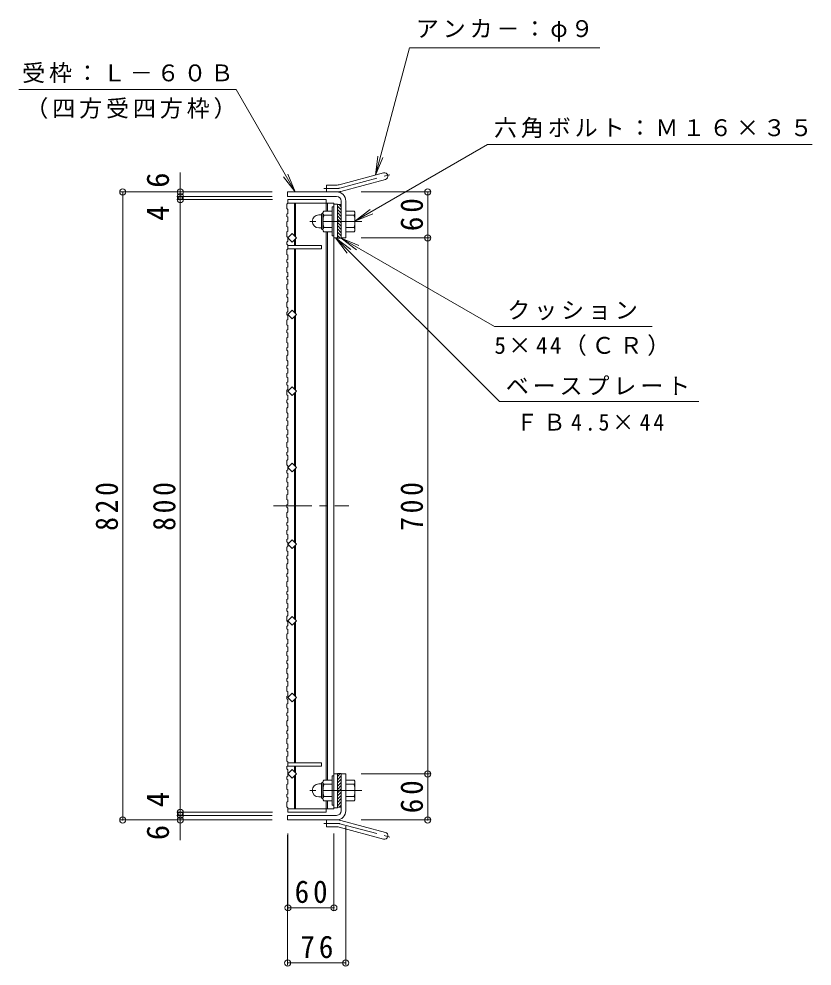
# Model space of a CAD drawing. Units: millimetres at full size, sheet at 1:10. Extents: x -1276 to 1603, y -1379 to 1305.
# Drawn here: x 352 to 1387, y -134 to 1102 of the extents above; entities that cross this region are included whole.
import ezdxf
from ezdxf.enums import TextEntityAlignment as Align

# ---------------------------------------------------------------- set-up
doc = ezdxf.new("R2010")
doc.units = ezdxf.units.MM
doc.header["$LTSCALE"] = 10
doc.header["$PDMODE"] = 32
doc.header["$PDSIZE"] = 8
doc.linetypes.add('CHAIN1', pattern=[8, 5, -1, 1, -1])
doc.linetypes.add('CHAIN2', pattern=[12, 9, -1, 1, -1])
for name, color, linetype, lineweight in [('C-1', 2, 'Continuous', 9), ('C-2', 3, 'Continuous', 9), ('C-4', 7, 'Continuous', 9), ('C-5', 7, 'Continuous', 9)]:
    doc.layers.add(name, color=color, linetype=linetype, lineweight=lineweight)
doc.styles.add('ＭＳ ゴシック', font='')
doc.styles.get('ＭＳ ゴシック').set_extended_font_data('MS Gothic')

msp = doc.modelspace()

# ---------------------------------------------------------------- linework, layer by layer
at = {"layer": 'C-1'}
for p, q in [((769.63, 885.93), (827.82, 901.52)), ((771.96, 877.24), (830.15, 892.83)), ((753.48, 876.62), (753.48, 885.62)), ((767.3, 885.62), (753.48, 885.62)), ((702.48, 870.62), (702.48, 876.62)), ((767.3, 876.62), (702.48, 876.62)), ((766.48, 870.62), (702.48, 870.62)), ((760.68, 857.12), (760.68, 819.12)), ((762.98, 857.12), (760.68, 857.12)), ((767.48, 816.12), (767.48, 860.12)), ((772.48, 860.12), (767.48, 860.12)), ((772.48, 853.04), (767.48, 858.04)), ((772.48, 848.8), (767.48, 853.8)), ((772.48, 857.29), (769.65, 860.12)), ((772.48, 864.62), (772.48, 816.12)), ((778.48, 864.62), (778.48, 816.62)), ((743.17, 846.62), (746.68, 846.62)), ((746.68, 828.92), (746.68, 847.32)), ((748.48, 849.12), (748.68, 849.12)), ((748.68, 848.87), (748.68, 827.37)), ((760.68, 851.62), (749.72, 851.62)), ((760.68, 846.12), (749.72, 846.12)), ((772.48, 844.56), (767.48, 849.56)), ((772.48, 840.32), (767.48, 845.32)), ((772.48, 836.07), (767.48, 841.07)), ((778.48, 851.62), (789.45, 851.62)), ((778.48, 846.12), (789.45, 846.12)), ((790.68, 849.12), (790.48, 849.12)), ((790.48, 848.87), (790.48, 827.37)), ((743.18, 829.62), (746.68, 829.62)), ((760.68, 830.12), (749.72, 830.12)), ((772.48, 831.83), (767.48, 836.83)), ((772.48, 827.59), (767.48, 832.59)), ((778.48, 830.12), (789.45, 830.12)), ((748.48, 827.12), (748.68, 827.12)), ((760.68, 824.62), (749.72, 824.62)), ((762.98, 819.12), (760.68, 819.12)), ((772.48, 823.35), (767.48, 828.35)), ((772.48, 819.1), (767.48, 824.1)), ((771.22, 816.12), (767.48, 819.86)), ((772.48, 816.62), (778.48, 816.62)), ((778.48, 824.62), (789.45, 824.62)), ((790.68, 827.12), (790.48, 827.12)), ((772.48, 816.12), (767.48, 816.12)), ((760.68, 76.12), (760.68, 114.12)), ((762.98, 114.12), (760.68, 114.12)), ((767.48, 117.12), (767.48, 73.12)), ((772.48, 117.12), (767.48, 117.12)), ((771.22, 117.12), (767.48, 113.39)), ((772.48, 114.14), (767.48, 109.14)), ((772.48, 68.62), (772.48, 117.12)), ((772.48, 116.62), (778.48, 116.62)), ((778.48, 68.62), (778.48, 116.62)), ((743.18, 103.62), (746.68, 103.62)), ((746.68, 104.32), (746.68, 85.92)), ((748.48, 106.12), (748.68, 106.12)), ((748.68, 84.37), (748.68, 105.87)), ((760.68, 108.62), (749.72, 108.62)), ((760.68, 103.12), (749.72, 103.12)), ((772.48, 109.9), (767.48, 104.9)), ((772.48, 105.66), (767.48, 100.66)), ((772.48, 101.42), (767.48, 96.42)), ((778.48, 108.62), (789.45, 108.62)), ((778.48, 103.12), (789.45, 103.12)), ((790.68, 106.12), (790.48, 106.12)), ((790.48, 84.37), (790.48, 105.87)), ((743.17, 86.62), (746.68, 86.62)), ((760.68, 87.12), (749.72, 87.12)), ((772.48, 97.17), (767.48, 92.17)), ((772.48, 92.93), (767.48, 87.93)), ((772.48, 88.69), (767.48, 83.69)), ((778.48, 87.12), (789.45, 87.12)), ((748.48, 84.12), (748.68, 84.12)), ((760.68, 81.62), (749.72, 81.62)), ((762.98, 76.12), (760.68, 76.12)), ((772.48, 84.45), (767.48, 79.45)), ((772.48, 80.2), (767.48, 75.2)), ((772.48, 75.96), (769.65, 73.12)), ((778.48, 81.62), (789.45, 81.62)), ((790.68, 84.12), (790.48, 84.12)), ((702.48, 62.62), (702.48, 56.62)), ((766.48, 62.62), (702.48, 62.62)), ((772.48, 73.12), (767.48, 73.12)), ((767.3, 56.62), (702.48, 56.62)), ((753.48, 56.62), (753.48, 47.62)), ((771.96, 56.01), (830.15, 40.42)), ((767.3, 47.62), (753.48, 47.62)), ((769.63, 47.32), (827.82, 31.73))]:
    msp.add_line(p, q, dxfattribs=at)
at = {"layer": 'C-1', "linetype": 'CHAIN1'}
for p, q in [((770.79, 881.58), (835.96, 899.05)), ((767.3, 881.12), (749.68, 881.12)), ((799.4, 838.12), (731.38, 838.12)), ((799.4, 95.12), (731.38, 95.12)), ((767.3, 52.12), (749.68, 52.12)), ((770.79, 51.66), (835.96, 34.2))]:
    msp.add_line(p, q, dxfattribs=at)
at = {"layer": 'C-1'}
for centre, radius, start, end in [((828.98, 897.18), 4.5, 285.00014, 104.99991), ((767.3, 894.62), 9, 270, 285.00002), ((766.48, 864.62), 12, 0, 90), ((766.48, 864.62), 6, 0, 90), ((767.3, 894.62), 18, 270, 285), ((743.17, 838.13), 8.49, 90, 180), ((748.48, 847.32), 1.8, 90, 180), ((752.84, 848.87), 4.16, 138.61835, 221.37988), ((772.68, 838.12), 24, 160.52881, 199.47119), ((766.48, 838.12), 24, 340.52881, 19.47119), ((786.32, 848.87), 4.16, 318.62012, 41.38165), ((743.18, 838.12), 8.5, 180, 270), ((748.48, 828.92), 1.8, 180, 270), ((752.84, 827.37), 4.16, 138.62012, 221.38165), ((786.32, 827.37), 4.16, 318.61835, 41.37988), ((743.18, 95.12), 8.5, 90, 180), ((748.48, 104.32), 1.8, 90, 180), ((752.84, 105.87), 4.16, 138.61835, 221.37988), ((772.68, 95.12), 24, 160.52881, 199.47119), ((766.48, 95.12), 24, 340.52881, 19.47119), ((786.32, 105.87), 4.16, 318.62012, 41.38165), ((743.17, 95.11), 8.49, 180, 270), ((752.84, 84.37), 4.16, 138.62012, 221.38165), ((786.32, 84.37), 4.16, 318.61835, 41.37988), ((748.48, 85.92), 1.8, 180, 270), ((766.48, 68.62), 6, 270, 0), ((766.48, 68.62), 12, 270, 0), ((767.3, 38.62), 18, 75, 90), ((767.3, 38.62), 9, 74.99998, 90), ((828.98, 36.07), 4.5, 255.00009, 74.99986)]:
    msp.add_arc(centre, radius, start, end, dxfattribs=at)
at = {"layer": 'C-1', "linetype": 'CHAIN2'}
for centre, start, end in [((767.3, 894.62), 270, 284.99995), ((767.3, 38.62), 75.00005, 90)]:
    msp.add_arc(centre, 13.5, start, end, dxfattribs=at)
at = {"layer": 'C-2'}
for p, q in [((702.98, 866.62), (702.98, 861.74)), ((752.98, 866.62), (702.98, 866.62)), ((752.98, 866.62), (752.98, 862.12)), ((701.48, 860.74), (702.98, 861.74)), ((701.48, 860.74), (701.48, 854.74)), ((701.48, 854.74), (702.98, 853.74)), ((762.98, 862.12), (702.98, 862.12)), ((702.98, 848.63), (702.98, 853.74)), ((711.48, 819.44), (711.48, 862.12)), ((712.98, 862.12), (712.98, 817.94)), ((752.98, 851.62), (752.98, 862.12)), ((754.48, 862.12), (754.48, 851.62)), ((762.98, 71.12), (762.98, 862.12)), ((767.48, 860.62), (762.98, 860.62)), ((767.48, 816.62), (767.48, 860.62)), ((701.48, 847.63), (702.98, 848.63)), ((701.48, 847.63), (701.48, 844.63)), ((701.48, 844.63), (702.98, 843.63)), ((702.98, 843.63), (702.98, 838.52)), ((701.48, 837.52), (702.98, 838.52)), ((701.48, 837.52), (701.48, 831.52)), ((701.48, 831.52), (702.98, 830.52)), ((702.98, 825.4), (702.98, 830.52)), ((701.48, 824.4), (702.98, 825.4)), ((701.48, 824.4), (701.48, 818.29)), ((701.48, 818.29), (702.98, 817.29)), ((702.98, 817.29), (702.98, 812.18)), ((752.98, 108.62), (752.98, 824.62)), ((754.48, 824.62), (754.48, 108.62)), ((767.48, 816.62), (762.98, 816.62)), ((701.48, 811.18), (702.98, 812.18)), ((701.48, 811.18), (701.48, 808.18)), ((701.48, 808.18), (702.98, 807.18)), ((702.98, 807.18), (702.98, 802.07)), ((702.98, 806.62), (746.98, 806.62)), ((711.48, 806.62), (711.48, 813.81)), ((712.98, 815.31), (712.98, 806.62)), ((701.48, 801.07), (702.98, 802.07)), ((701.48, 801.07), (701.48, 795.07)), ((701.48, 795.07), (702.98, 794.07)), ((702.98, 788.95), (702.98, 794.07)), ((711.48, 719.44), (711.48, 802.12)), ((712.98, 802.12), (712.98, 717.94)), ((701.48, 787.95), (702.98, 788.95)), ((701.48, 787.95), (701.48, 784.95)), ((701.48, 784.95), (702.98, 783.95)), ((702.98, 783.95), (702.98, 778.84)), ((701.48, 777.84), (702.98, 778.84)), ((701.48, 777.84), (701.48, 771.84)), ((701.48, 771.84), (702.98, 770.84)), ((701.48, 765.73), (702.98, 766.73)), ((702.98, 765.73), (702.98, 770.84)), ((701.48, 765.73), (701.48, 762.73)), ((701.48, 762.73), (702.98, 761.73)), ((701.48, 755.61), (702.98, 756.61)), ((701.48, 755.61), (701.48, 749.61)), ((702.98, 761.73), (702.98, 756.61)), ((701.48, 749.61), (702.98, 748.61)), ((701.48, 742.5), (702.98, 743.5)), ((701.48, 742.5), (701.48, 739.5)), ((702.98, 743.5), (702.98, 748.61)), ((701.48, 739.5), (702.98, 738.5)), ((701.48, 732.39), (702.98, 733.39)), ((701.48, 732.39), (701.48, 726.39)), ((702.98, 738.5), (702.98, 733.39)), ((701.48, 726.39), (702.98, 725.39)), ((701.48, 719.28), (702.98, 720.27)), ((701.48, 719.28), (701.48, 716.28)), ((702.98, 720.27), (702.98, 725.39)), ((702.98, 716.62), (708.64, 722.28)), ((701.48, 716.28), (702.98, 715.27)), ((701.48, 709.16), (702.98, 710.16)), ((701.48, 709.16), (701.48, 703.16)), ((708.64, 710.97), (702.98, 716.62)), ((702.98, 715.27), (702.98, 710.16)), ((711.48, 619.44), (711.48, 713.81)), ((712.98, 617.94), (712.98, 715.31)), ((701.48, 703.16), (702.98, 702.16)), ((701.48, 696.05), (702.98, 697.05)), ((701.48, 696.05), (701.48, 693.05)), ((701.48, 693.05), (702.98, 692.05)), ((702.98, 697.05), (702.98, 702.16)), ((701.48, 685.94), (702.98, 686.94)), ((701.48, 685.94), (701.48, 679.94)), ((702.98, 692.05), (702.98, 686.94)), ((701.48, 679.94), (702.98, 678.94)), ((701.48, 672.82), (702.98, 673.82)), ((701.48, 672.82), (701.48, 669.82)), ((701.48, 669.82), (702.98, 668.82)), ((702.98, 673.82), (702.98, 678.94)), ((702.98, 668.82), (702.98, 663.71)), ((701.48, 662.71), (702.98, 663.71)), ((701.48, 662.71), (701.48, 656.71)), ((701.48, 656.71), (702.98, 655.71)), ((702.98, 650.6), (702.98, 655.71)), ((701.48, 649.6), (702.98, 650.6)), ((701.48, 649.6), (701.48, 646.6)), ((701.48, 646.6), (702.98, 645.6)), ((702.98, 645.6), (702.98, 640.48)), ((701.48, 639.48), (702.98, 640.48)), ((702.98, 628.72), (702.98, 633.84)), ((701.48, 627.72), (702.98, 628.72)), ((701.48, 627.72), (701.48, 624.72)), ((701.48, 624.72), (702.98, 623.72)), ((701.48, 617.61), (702.98, 618.61)), ((702.98, 623.72), (702.98, 618.61)), ((702.98, 616.62), (708.64, 622.28)), ((701.48, 617.61), (701.48, 611.61)), ((701.48, 611.61), (702.98, 610.61)), ((708.64, 610.97), (702.98, 616.62)), ((702.98, 605.5), (702.98, 610.61)), ((711.48, 519.44), (711.48, 613.81)), ((712.98, 517.94), (712.98, 615.31)), ((701.48, 604.5), (702.98, 605.5)), ((701.48, 604.5), (701.48, 601.5)), ((701.48, 601.5), (702.98, 600.5)), ((701.48, 594.38), (702.98, 595.38)), ((701.48, 594.38), (701.48, 588.38)), ((702.98, 600.5), (702.98, 595.38)), ((701.48, 588.38), (702.98, 587.38)), ((701.48, 581.27), (702.98, 582.27)), ((701.48, 581.27), (701.48, 578.27)), ((702.98, 582.27), (702.98, 587.38)), ((701.48, 578.27), (702.98, 577.27)), ((701.48, 571.16), (702.98, 572.16)), ((702.98, 577.27), (702.98, 572.16)), ((701.48, 559.4), (702.98, 560.4)), ((701.48, 559.4), (701.48, 556.4)), ((702.98, 560.4), (702.98, 565.51)), ((701.48, 556.4), (702.98, 555.4)), ((701.48, 549.28), (702.98, 550.28)), ((701.48, 549.28), (701.48, 543.28)), ((702.98, 555.4), (702.98, 550.28)), ((701.48, 543.28), (702.98, 542.28)), ((701.48, 536.17), (702.98, 537.17)), ((701.48, 536.17), (701.48, 533.17)), ((701.48, 533.17), (702.98, 532.17)), ((702.98, 537.17), (702.98, 542.28)), ((702.98, 532.17), (702.98, 527.06)), ((701.48, 526.06), (702.98, 527.06)), ((701.48, 526.06), (701.48, 520.06)), ((701.48, 520.06), (702.98, 519.06)), ((702.98, 516.62), (708.64, 522.28)), ((701.48, 512.95), (702.98, 513.95)), ((701.48, 512.95), (701.48, 509.95)), ((701.48, 509.95), (702.98, 508.95)), ((702.98, 513.95), (702.98, 519.06)), ((708.64, 510.97), (702.98, 516.62)), ((702.98, 508.95), (702.98, 503.83)), ((711.48, 419.44), (711.48, 513.81)), ((712.98, 417.94), (712.98, 515.31)), ((701.48, 502.83), (702.98, 503.83)), ((702.98, 492.07), (702.98, 497.19)), ((701.48, 491.07), (702.98, 492.07)), ((701.48, 491.07), (701.48, 488.07)), ((701.48, 488.07), (702.98, 487.07)), ((702.98, 487.07), (702.98, 481.96)), ((701.48, 480.96), (702.98, 481.96)), ((701.48, 480.96), (701.48, 474.96)), ((701.48, 474.96), (702.98, 473.96)), ((702.98, 468.85), (702.98, 473.96)), ((701.48, 467.85), (702.98, 468.85)), ((701.48, 467.85), (701.48, 464.85)), ((701.48, 464.85), (702.98, 463.85)), ((701.48, 457.73), (702.98, 458.73)), ((701.48, 457.73), (701.48, 451.73)), ((702.98, 463.85), (702.98, 458.73)), ((701.48, 451.73), (702.98, 450.73)), ((701.48, 444.62), (702.98, 445.62)), ((702.98, 445.62), (702.98, 450.73)), ((701.48, 444.62), (701.48, 441.62)), ((701.48, 441.62), (702.98, 440.62)), ((701.48, 434.51), (702.98, 435.51)), ((702.98, 440.62), (702.98, 435.51)), ((701.48, 422.75), (702.98, 423.75)), ((701.48, 419.75), (701.48, 422.75)), ((702.98, 416.62), (708.64, 422.28)), ((701.48, 419.75), (702.98, 418.75)), ((708.64, 410.97), (702.98, 416.62)), ((711.48, 319.44), (711.48, 413.81)), ((712.98, 317.94), (712.98, 415.31)), ((701.48, 407.99), (702.98, 406.99)), ((701.48, 400.87), (702.98, 401.87)), ((701.48, 397.87), (701.48, 400.87)), ((701.48, 397.87), (702.98, 396.87)), ((702.98, 401.87), (702.98, 406.99)), ((702.98, 396.87), (702.98, 391.76)), ((701.48, 390.76), (702.98, 391.76)), ((701.48, 384.76), (701.48, 390.76)), ((701.48, 384.76), (702.98, 383.76)), ((702.98, 378.65), (702.98, 383.76)), ((701.48, 377.65), (702.98, 378.65)), ((701.48, 374.65), (701.48, 377.65)), ((701.48, 374.65), (702.98, 373.65)), ((702.98, 373.65), (702.98, 368.53)), ((701.48, 367.53), (702.98, 368.53)), ((701.48, 361.53), (701.48, 367.53)), ((701.48, 361.53), (702.98, 360.53)), ((702.98, 355.42), (702.98, 360.53)), ((701.48, 354.42), (702.98, 355.42)), ((701.48, 351.42), (701.48, 354.42)), ((701.48, 351.42), (702.98, 350.42)), ((702.98, 350.42), (702.98, 345.31)), ((701.48, 339.66), (702.98, 338.66)), ((702.98, 333.55), (702.98, 338.66)), ((701.48, 332.55), (702.98, 333.55)), ((701.48, 329.55), (701.48, 332.55)), ((701.48, 329.55), (702.98, 328.55)), ((701.48, 322.43), (702.98, 323.43)), ((701.48, 316.43), (701.48, 322.43)), ((702.98, 328.55), (702.98, 323.43)), ((701.48, 316.43), (702.98, 315.43)), ((701.48, 309.32), (702.98, 310.32)), ((701.48, 306.32), (701.48, 309.32)), ((702.98, 310.32), (702.98, 315.43)), ((711.48, 219.44), (711.48, 313.81)), ((712.98, 217.94), (712.98, 315.31)), ((701.48, 306.32), (702.98, 305.32)), ((701.48, 299.21), (702.98, 300.21)), ((701.48, 293.21), (701.48, 299.21)), ((702.98, 305.32), (702.98, 300.21)), ((701.48, 293.21), (702.98, 292.21)), ((701.48, 286.1), (702.98, 287.1)), ((701.48, 283.1), (701.48, 286.1)), ((702.98, 287.1), (702.98, 292.21)), ((701.48, 283.1), (702.98, 282.1)), ((702.98, 282.1), (702.98, 276.98)), ((701.48, 271.34), (702.98, 270.34)), ((701.48, 264.22), (702.98, 265.22)), ((701.48, 261.22), (701.48, 264.22)), ((701.48, 261.22), (702.98, 260.22)), ((702.98, 265.22), (702.98, 270.34)), ((702.98, 260.22), (702.98, 255.11)), ((701.48, 254.11), (702.98, 255.11)), ((701.48, 248.11), (701.48, 254.11)), ((701.48, 248.11), (702.98, 247.11)), ((701.48, 241), (702.98, 242)), ((701.48, 238), (701.48, 241)), ((701.48, 238), (702.98, 237)), ((702.98, 242), (702.98, 247.11)), ((702.98, 237), (702.98, 231.88)), ((701.48, 230.88), (702.98, 231.88)), ((701.48, 224.88), (701.48, 230.88)), ((701.48, 224.88), (702.98, 223.88)), ((702.98, 218.77), (702.98, 223.88)), ((701.48, 217.77), (702.98, 218.77)), ((701.48, 214.77), (701.48, 217.77)), ((701.48, 214.77), (702.98, 213.77)), ((702.98, 213.77), (702.98, 208.66)), ((711.48, 131.12), (711.48, 213.81)), ((712.98, 131.12), (712.98, 215.31)), ((701.48, 203.01), (702.98, 202.01)), ((702.98, 196.9), (702.98, 202.01)), ((701.48, 195.9), (702.98, 196.9)), ((701.48, 192.9), (701.48, 195.9)), ((701.48, 192.9), (702.98, 191.9)), ((701.48, 185.78), (702.98, 186.78)), ((701.48, 179.78), (701.48, 185.78)), ((702.98, 191.9), (702.98, 186.78)), ((701.48, 179.78), (702.98, 178.78)), ((701.48, 172.67), (702.98, 173.67)), ((702.98, 173.67), (702.98, 178.78)), ((701.48, 169.67), (701.48, 172.67)), ((701.48, 169.67), (702.98, 168.67)), ((701.48, 162.56), (702.98, 163.56)), ((701.48, 156.56), (701.48, 162.56)), ((702.98, 168.67), (702.98, 163.56)), ((701.48, 156.56), (702.98, 155.56)), ((701.48, 149.44), (702.98, 150.44)), ((701.48, 146.44), (701.48, 149.44)), ((702.98, 150.44), (702.98, 155.56)), ((701.48, 146.44), (702.98, 145.44)), ((701.48, 139.33), (702.98, 140.33)), ((701.48, 133.33), (701.48, 139.33)), ((702.98, 145.44), (702.98, 140.33)), ((701.48, 133.33), (702.98, 132.33)), ((701.48, 126.22), (702.98, 127.22)), ((701.48, 123.22), (701.48, 126.22)), ((702.98, 126.62), (702.98, 132.33)), ((702.98, 126.62), (746.98, 126.62)), ((711.48, 119.44), (711.48, 126.62)), ((712.98, 117.94), (712.98, 126.62)), ((701.48, 123.22), (702.98, 122.22)), ((701.48, 112.99), (702.98, 113.99)), ((701.48, 109.99), (701.48, 112.99)), ((702.98, 117.11), (702.98, 122.22)), ((702.98, 113.99), (702.98, 117.11)), ((711.48, 71.12), (711.48, 113.81)), ((712.98, 71.12), (712.98, 115.31)), ((767.48, 116.62), (762.98, 116.62)), ((767.48, 116.62), (767.48, 72.62)), ((701.48, 109.99), (702.98, 108.99)), ((701.48, 102.88), (702.98, 103.88)), ((701.48, 96.88), (701.48, 102.88)), ((702.98, 108.99), (702.98, 103.88)), ((701.48, 96.88), (702.98, 95.88)), ((701.48, 89.77), (702.98, 90.77)), ((701.48, 86.77), (701.48, 89.77)), ((701.48, 86.77), (702.98, 85.77)), ((702.98, 90.77), (702.98, 95.88)), ((701.48, 79.65), (702.98, 80.65)), ((702.98, 85.77), (702.98, 80.65)), ((752.98, 71.12), (752.98, 81.62)), ((754.48, 81.62), (754.48, 71.12)), ((702.98, 66.62), (702.98, 72.65)), ((762.98, 71.12), (702.98, 71.12)), ((752.98, 66.62), (702.98, 66.62)), ((752.98, 66.62), (752.98, 71.12)), ((767.48, 72.62), (762.98, 72.62))]:
    msp.add_line(p, q, dxfattribs=at)
at = {"layer": 'C-2', "linetype": 'CHAIN1'}
msp.add_line((684.1, 466.62), (782.34, 466.62), dxfattribs=at)
at = {"layer": 'C-2'}
for points in [[(714.3, 816.62), (708.64, 822.28), (702.98, 816.62), (708.64, 810.97)], [(702.98, 316.62), (708.64, 322.28), (714.3, 316.62), (708.64, 310.97)], [(702.98, 216.62), (708.64, 222.28), (714.3, 216.62), (708.64, 210.97)]]:
    msp.add_lwpolyline(points, close=True, dxfattribs=at)
for points in [[(746.98, 806.62), (746.98, 802.12), (702.98, 802.12)], [(708.64, 722.28), (714.3, 716.62), (708.64, 710.97)], [(701.48, 639.48), (701.48, 634.84), (702.98, 633.84)], [(708.64, 622.28), (714.3, 616.62), (708.64, 610.97)], [(701.48, 571.16), (701.48, 566.51), (702.98, 565.51)], [(708.64, 522.28), (714.3, 516.62), (708.64, 510.97)], [(701.48, 502.83), (701.48, 498.19), (702.98, 497.19)], [(701.48, 434.51), (701.48, 429.86), (702.98, 428.86), (702.98, 423.75)], [(708.64, 422.28), (714.3, 416.62), (708.64, 410.97)], [(701.48, 407.99), (701.48, 412.63), (702.98, 413.63), (702.98, 418.75)], [(701.48, 339.66), (701.48, 344.31), (702.98, 345.31)], [(701.48, 271.34), (701.48, 275.98), (702.98, 276.98)], [(701.48, 203.01), (701.48, 207.66), (702.98, 208.66)], [(746.98, 126.62), (746.98, 131.12), (702.98, 131.12)], [(702.98, 116.62), (708.64, 122.28), (714.3, 116.62)], [(714.3, 116.62), (708.64, 110.97), (702.98, 116.62)], [(701.48, 79.65), (701.48, 73.65), (702.98, 72.65)]]:
    msp.add_lwpolyline(points, dxfattribs=at)
at = {"layer": 'C-4'}
for p, q in [((562.5, 876.62), (562.5, 901.93)), ((484.5, 876.62), (682.48, 876.62)), ((487.5, 876.62), (487.5, 56.62)), ((559.5, 870.62), (682.48, 870.62)), ((559.5, 866.62), (682.98, 866.62)), ((562.5, 876.62), (562.5, 870.62)), ((562.5, 870.62), (562.5, 866.62)), ((562.5, 866.62), (562.5, 66.62)), ((888.5, 876.62), (798.48, 876.62)), ((885.5, 876.62), (885.5, 816.62)), ((888.5, 816.62), (798.48, 816.62)), ((885.5, 816.62), (885.5, 116.62)), ((888.5, 116.62), (798.48, 116.62)), ((885.5, 116.62), (885.5, 56.62)), ((559.5, 66.62), (682.98, 66.62)), ((559.5, 62.62), (682.48, 62.62)), ((562.5, 66.62), (562.5, 62.62)), ((562.5, 62.62), (562.5, 56.62)), ((484.5, 56.62), (682.48, 56.62)), ((562.5, 56.62), (562.5, 30.2)), ((888.5, 56.62), (798.48, 56.62)), ((702.98, -61.13), (702.98, 38.82)), ((762.98, -61.13), (762.98, 38.82)), ((778.48, -133.15), (778.48, 48.62)), ((702.48, -133.15), (702.48, 36.62)), ((702.98, -58.13), (762.98, -58.13)), ((702.48, -130.15), (778.48, -130.15))]:
    msp.add_line(p, q, dxfattribs=at)
for p in [(487.5, 876.62), (562.5, 876.62), (885.5, 876.62), (562.5, 870.62), (562.5, 866.62), (885.5, 816.62), (885.5, 116.62), (562.5, 66.62), (562.5, 62.62), (487.5, 56.62), (562.5, 56.62), (885.5, 56.62), (702.98, -58.13), (762.98, -58.13), (702.48, -130.15), (778.48, -130.15)]:
    msp.add_point(p, dxfattribs=at)
at = {"layer": 'C-5'}
for p, q in [((817.05, 898.64), (861.49, 1064.51)), ((1109.83, 1064.51), (861.49, 1064.51)), ((351.99, 1010.26), (635.33, 1010.26)), ((712.48, 876.62), (635.33, 1010.26)), ((817.05, 898.64), (820.31, 923.42)), ((817.05, 898.64), (826.61, 921.73)), ((712.48, 876.62), (697.27, 896.46)), ((712.48, 876.62), (702.92, 899.72)), ((790.48, 838.62), (810.32, 853.84)), ((790.48, 838.62), (813.58, 848.19)), ((765.23, 816.62), (780.45, 796.79)), ((765.23, 816.62), (785.07, 801.4)), ((765.23, 816.62), (978.9, 602.96)), ((772.48, 816.12), (795.58, 806.56)), ((772.48, 816.12), (972.44, 700.68)), ((772.48, 816.12), (792.32, 800.9)), ((972.44, 700.68), (1178.06, 700.68)), ((978.9, 602.96), (1239, 602.96))]:
    msp.add_line(p, q, dxfattribs=at)
msp.add_lwpolyline([(790.48, 838.62), (963.56, 938.55), (1386.9, 938.55)], dxfattribs=at)

# ---------------------------------------------------------------- texts
at = {"layer": 'C-4', "color": 2, "style": 'ＭＳ ゴシック'}
for s, p in [('6', (556.5, 881.93)), ('4', (556.5, 838.91)), ('4', (556.5, 73.22)), ('6', (556.5, 30.2))]:
    msp.add_text(s, height=29.33, rotation=90, dxfattribs=at).set_placement(p, align=Align.BOTTOM_LEFT)
at = {"layer": 'C-4', "color": 2, "char_height": 29.33, "attachment_point": 7, "rotation": 90, "style": 'ＭＳ ゴシック'}
for s, insert in [('\\T1.27;\\W0.95;60', (879.5, 825.37)), ('\\T1.27;\\W0.9;820', (481.5, 434.12)), ('\\T1.27;\\W0.9;800', (556.5, 434.12)), ('\\T1.27;\\W0.9;700', (879.5, 434.12)), ('\\T1.27;\\W0.95;60', (879.5, 65.37))]:
    msp.add_mtext(s, dxfattribs=dict(at, insert=insert))
at = {"layer": 'C-4', "color": 2, "char_height": 29.33, "attachment_point": 7, "style": 'ＭＳ ゴシック'}
for s, insert in [('\\T1.27;\\W0.95;60', (711.73, -52.13)), ('\\T1.27;\\W0.95;76', (719.23, -124.15))]:
    msp.add_mtext(s, dxfattribs=dict(at, insert=insert))
at = {"layer": 'C-5', "char_height": 21.99, "attachment_point": 7, "style": 'ＭＳ ゴシック'}
for s, insert in [('\\T1.17;アンカ－：φ９', (869.83, 1072.85)), ('\\T1.17;受枠：Ｌ－６０Ｂ', (356.16, 1018.6)), ('\\T1.17;（四方受四方枠）', (360.33, 971.93)), ('\\T1.17;六角ボルト：Ｍ１６×３５', (971.9, 946.88)), ('\\T1.17;クッション', (989.26, 709.01)), ('\\T1.21;5×44（ＣＲ）', (972.44, 662.34)), ('\\T1.17;ベースプレート', (987.23, 611.3)), ('\\T1.26;\\W0.95;ＦＢ4.5×44', (1000.61, 564.63))]:
    msp.add_mtext(s, dxfattribs=dict(at, insert=insert))

doc.saveas('drawing.dxf')
